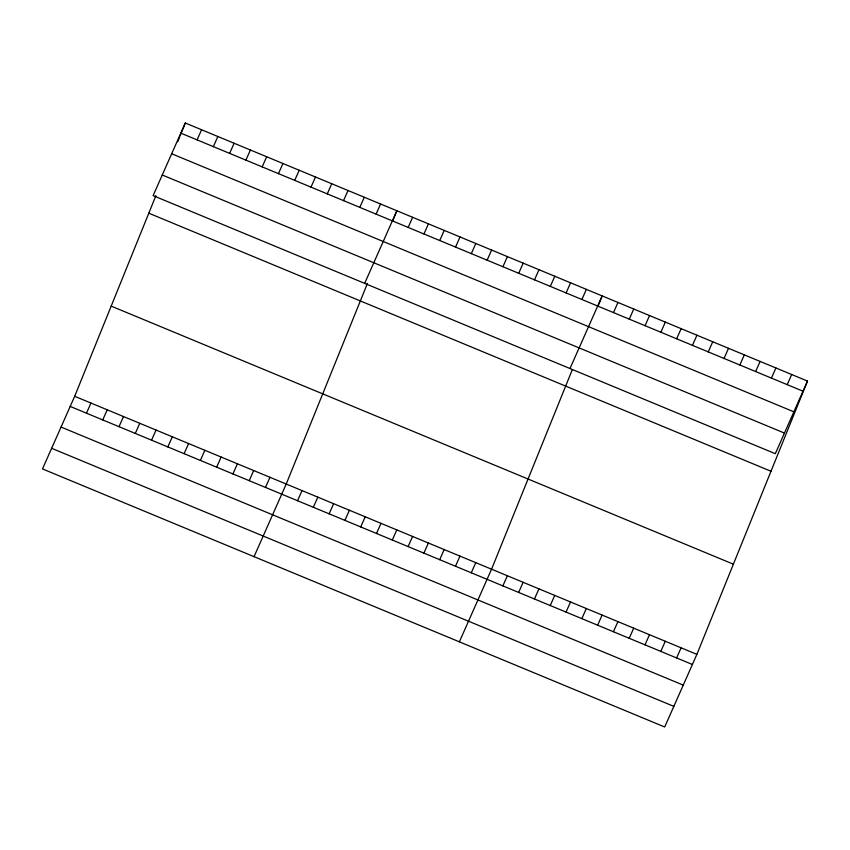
<?xml version="1.0" encoding="UTF-8"?>
<svg xmlns="http://www.w3.org/2000/svg" width="850" height="850" viewBox="0 0 850 850"><rect width="100%" height="100%" fill="white"/><g stroke="black" fill="none" stroke-linecap="round" stroke-linejoin="round"><path stroke-width="1.27" d="M807.5 381.076L775.317 453.698L153.117 195.627L185.3 123.006L807.5 381.076L696.883 654.372L664.7 726.994L42.5 468.924L74.683 396.302L155.911 195.627M177.714 141.748L179.616 137.062M180.083 135.894L185.3 123.006M367.455 283.369L286.227 484.043L254.044 556.676M392.583 221.287L396.844 210.747L364.661 283.369M572.305 369.697L491.555 569.213L459.372 641.835M597.911 306.446L602.172 295.906L569.989 368.528M197.083 139.878L201.577 129.752M86.466 413.185L90.95 403.049M213.361 146.636L217.844 136.499M102.744 419.932L107.228 409.806M229.627 153.383L234.122 143.257M119.011 426.679L123.505 416.553M245.905 160.129L250.389 150.004M135.288 433.426L139.772 423.3M262.172 166.876L266.666 156.751M151.555 440.183L156.049 430.047M278.449 173.634L282.933 163.498M167.833 446.93L172.316 436.804M294.727 180.381L299.211 170.255M184.11 453.677L188.594 443.551M310.994 187.127L315.488 177.002M200.377 460.424L204.861 450.298M327.271 193.874L331.755 183.749M216.654 467.181L221.138 457.045M343.538 200.621L348.033 190.496M232.921 473.928L237.416 463.803M359.816 207.379L364.299 197.253M249.199 480.675L253.683 470.549M376.082 214.126L380.577 204M265.466 487.422L269.96 477.296M408.159 227.428L412.643 217.303M297.532 500.724L302.026 490.599M423.948 233.973L428.432 223.847M313.331 507.28L317.815 497.154M439.748 240.529L444.231 230.403M329.131 513.825L333.614 503.699M455.536 247.074L460.02 236.948M344.919 520.381L349.403 510.255M471.336 253.629L475.819 243.504M360.719 526.926L365.203 516.8M487.124 260.185L491.619 250.049M376.507 533.481L380.991 523.356M502.924 266.73L507.408 256.604M392.307 540.026L396.791 529.901M518.712 273.286L523.207 263.16M408.096 546.582L412.59 536.456M534.512 279.831L538.996 269.705M423.895 553.138L428.379 543.001M550.301 286.386L554.795 276.261M439.684 559.683L444.178 549.557M566.1 292.931L570.584 282.806M455.483 566.238L459.967 556.112M581.889 299.487L586.383 289.361M471.272 572.783L475.766 562.657M613.477 312.587L617.971 302.462M502.86 585.884L507.354 575.758M629.276 319.143L633.76 309.007M518.659 592.439L523.143 582.314M645.065 325.688L649.559 315.562M534.448 598.995L538.942 588.859M660.864 332.244L665.348 322.118M550.247 605.54L554.731 595.414M676.653 338.789L681.148 328.663M566.036 612.096L570.531 601.959M692.452 345.344L696.936 335.219M581.836 618.641L586.319 608.515M708.241 351.889L712.736 341.764M597.624 625.196L602.119 615.071M724.041 358.445L728.524 348.319M613.424 631.741L617.907 621.616M739.84 365.001L744.324 354.864M629.213 638.297L633.707 628.171M755.629 371.546L760.112 361.42M645.012 644.842L649.496 634.716M771.428 378.101L775.912 367.965M660.811 651.398L665.295 641.272M787.217 384.646L791.701 374.521M676.6 657.953L681.084 647.817M180.816 133.131L803.016 391.202M171.668 153.754L793.868 411.825M162.254 175.004L784.454 433.075M148.792 213.191L770.992 471.261M111.191 306.117L733.391 564.188M74.683 396.302L696.883 654.372M70.199 406.428L692.399 664.498M61.051 427.051L683.251 685.121M51.638 448.301L673.838 706.371"/></g></svg>
